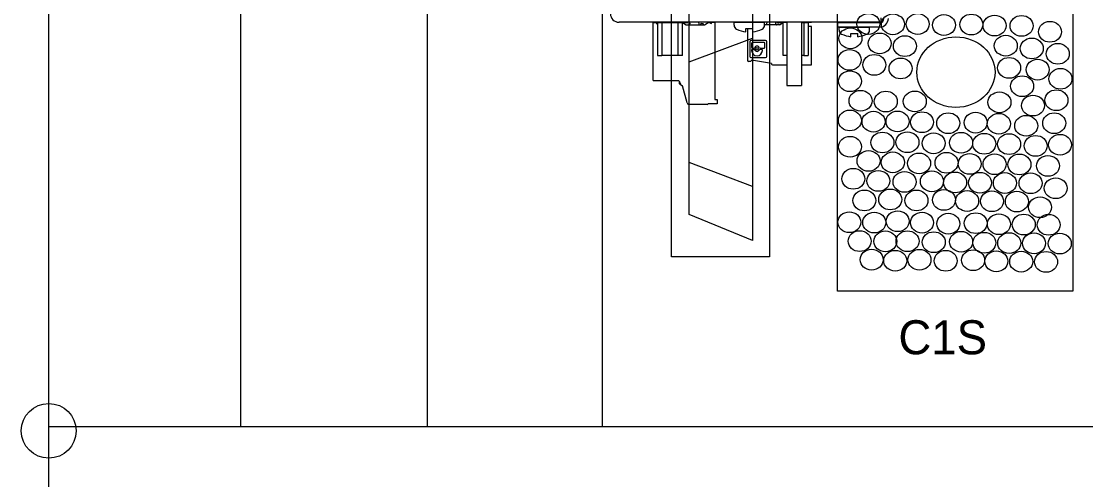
# Model space of a CAD drawing. Extents: x -1681 to 4975, y -177 to 1470.
# Drawn here: x 1966.4 to 2177.4, y 1030.2 to 1121.1 of the extents above; entities that cross this region are included whole.
import ezdxf

# ---------------------------------------------------------------- set-up
doc = ezdxf.new("R2010")
doc.units = 0
for name, color, linetype in [('Level 1', 7, 'Continuous'), ('Level 10', 7, 'Continuous'), ('Level 13', 7, 'Continuous')]:
    doc.layers.add(name, color=color, linetype=linetype)

msp = doc.modelspace()

# ---------------------------------------------------------------- linework, layer by layer
at = {"layer": 'Level 1'}
msp.add_line((1971.85, 352.97), (1971.85, 1232.82), dxfattribs=at)
at = {"layer": 'Level 10'}
for p, q in [((2009.86, 1232.82), (2009.86, 1047.36)), ((2009.86, 1232.82), (2009.86, 1040.7)), ((2046.88, 1232.82), (2046.88, 1040.7)), ((2081.53, 1232.82), (2081.53, 1040.7)), ((2128.16, 1067.58), (2128.16, 1151.13)), ((2174.81, 1151.13), (2174.81, 1067.58)), ((2095.26, 1118), (2095.26, 1130.97)), ((2114.69, 1130.97), (2114.69, 1074.41)), ((2095.26, 1074.41), (2095.26, 1118)), ((2114.69, 1074.41), (2095.26, 1074.41)), ((2174.81, 1067.58), (2128.16, 1067.58))]:
    msp.add_line(p, q, dxfattribs=at)
for points in [[(1971.85, 1232.82), (2462.38, 1232.82), (2462.38, 1040.65), (1971.85, 1040.65)], [(2111.36, 1128.42), (2111.32, 1077.62), (2098.8, 1082.83), (2098.8, 1123.02)], [(2111.36, 1117.77), (2111.32, 1088.35), (2098.8, 1093.13), (2098.8, 1113.1)], [(2111.36, 1117.77), (2111.32, 1088.35), (2098.8, 1093.13), (2098.8, 1113.1)]]:
    msp.add_lwpolyline(points, close=True, dxfattribs=at)
msp.add_circle((1971.85, 1039.89), 5.43, dxfattribs=at)
for centre, major_axis in [((2134.3, 1120.59), (2.28, 0)), ((2139.16, 1120.52), (2.28, 0)), ((2144.08, 1120.58), (2.28, 0)), ((2149.28, 1120.38), (2.28, 0)), ((2154.71, 1120.48), (2.28, 0)), ((2159.31, 1120.27), (2.28, 0)), ((2164.66, 1120.21), (2.28, 0)), ((2170.29, 1119.04), (2.28, 0)), ((2130.75, 1117.75), (2.28, 0)), ((2136.54, 1116.74), (2.28, 0)), ((2141.54, 1116.2), (2.28, 0)), ((2161.54, 1116.28), (2.28, 0)), ((2151.66, 1111.03), (7.75, 0)), ((2166.69, 1115.73), (2.28, 0)), ((2171.85, 1114.67), (2.28, 0)), ((2130.58, 1113.46), (2.28, 0)), ((2135.48, 1112.48), (2.28, 0)), ((2162.19, 1111.89), (2.28, 0)), ((2140.69, 1111.76), (2.28, 0)), ((2167.85, 1111.53), (2.28, 0)), ((2130.65, 1109.23), (2.28, 0)), ((2164.78, 1108.25), (2.28, 0)), ((2172.38, 1109.71), (2.28, 0)), ((2132.75, 1105.36), (2.28, 0)), ((2137.76, 1105.21), (2.28, 0)), ((2143.51, 1105.23), (2.28, 0)), ((2160.28, 1105.05), (2.28, 0)), ((2166.93, 1104.4), (2.28, 0)), ((2171.57, 1105.47), (2.28, 0)), ((2130.63, 1101.45), (2.28, 0)), ((2135.32, 1101.21), (2.28, 0)), ((2140.08, 1101.26), (2.28, 0)), ((2144.93, 1101.11), (2.28, 0)), ((2150.13, 1100.91), (2.28, 0)), ((2155.56, 1101.02), (2.28, 0)), ((2160.16, 1100.8), (2.28, 0)), ((2165.58, 1100.4), (2.28, 0)), ((2171.13, 1100.91), (2.28, 0)), ((2137.09, 1097.08), (2.28, 0)), ((2142.04, 1097.13), (2.28, 0)), ((2130.67, 1096.24), (2.28, 0)), ((2147.24, 1096.92), (2.28, 0)), ((2152.68, 1097.03), (2.28, 0)), ((2157.27, 1096.82), (2.28, 0)), ((2162.2, 1096.76), (2.28, 0)), ((2167.45, 1096.41), (2.28, 0)), ((2172.29, 1096.64), (2.28, 0)), ((2134.33, 1093.42), (2.28, 0)), ((2139.15, 1093.14), (2.28, 0)), ((2144.35, 1092.94), (2.28, 0)), ((2149.79, 1093.05), (2.28, 0)), ((2154.38, 1092.83), (2.28, 0)), ((2159.31, 1092.77), (2.28, 0)), ((2164.24, 1092.72), (2.28, 0)), ((2169.9, 1092.44), (2.28, 0)), ((2131.31, 1089.88), (2.28, 0)), ((2136.27, 1089.46), (2.28, 0)), ((2141.47, 1089.26), (2.28, 0)), ((2146.9, 1089.37), (2.28, 0)), ((2151.49, 1089.15), (2.28, 0)), ((2156.42, 1089.1), (2.28, 0)), ((2161.35, 1089.04), (2.28, 0)), ((2166.45, 1088.99), (2.28, 0)), ((2171.43, 1088), (2.28, 0)), ((2133.51, 1085.58), (2.28, 0)), ((2138.64, 1085.78), (2.28, 0)), ((2143.84, 1085.58), (2.28, 0)), ((2149.28, 1085.69), (2.28, 0)), ((2153.87, 1085.47), (2.28, 0)), ((2158.8, 1085.42), (2.28, 0)), ((2163.73, 1085.36), (2.28, 0)), ((2168.33, 1084.23), (2.28, 0)), ((2130.53, 1081.26), (2.28, 0)), ((2135.46, 1081.2), (2.28, 0)), ((2140.12, 1081.46), (2.28, 0)), ((2144.94, 1081.18), (2.28, 0)), ((2150.14, 1080.98), (2.28, 0)), ((2155.58, 1081.08), (2.28, 0)), ((2160.17, 1080.87), (2.28, 0)), ((2165.1, 1080.81), (2.28, 0)), ((2170.03, 1080.76), (2.28, 0)), ((2132.58, 1077.52), (2.28, 0)), ((2137.67, 1077.47), (2.28, 0)), ((2142.06, 1077.5), (2.28, 0)), ((2147.26, 1077.3), (2.28, 0)), ((2152.69, 1077.4), (2.28, 0)), ((2157.28, 1077.19), (2.28, 0)), ((2162.21, 1077.13), (2.28, 0)), ((2167.14, 1077.08), (2.28, 0)), ((2172.24, 1077.03), (2.28, 0)), ((2134.95, 1073.84), (2.28, 0)), ((2139.63, 1073.63), (2.28, 0)), ((2144.43, 1073.82), (2.28, 0)), ((2149.63, 1073.62), (2.28, 0)), ((2155.07, 1073.73), (2.28, 0)), ((2159.66, 1073.51), (2.28, 0)), ((2164.59, 1073.45), (2.28, 0)), ((2169.52, 1073.4), (2.28, 0))]:
    msp.add_ellipse(centre, major_axis=major_axis, ratio=0.9025, dxfattribs=at)
at = {"layer": 'Level 13'}
for p, q in [((2136.78, 1120.93), (2084.89, 1120.93)), ((2091.67, 1120.93), (2091.67, 1120.85)), ((2091.67, 1120.85), (2098.53, 1120.85)), ((2091.67, 1109.35), (2091.67, 1120.85)), ((2092.16, 1120.85), (2091.67, 1120.85)), ((2092.16, 1120.85), (2092.43, 1120.58)), ((2092.43, 1120.58), (2092.43, 1120.85)), ((2092.51, 1120.85), (2092.43, 1120.85)), ((2092.51, 1120.85), (2092.51, 1120.93)), ((2092.53, 1120.85), (2092.51, 1120.85)), ((2092.53, 1120.85), (2092.53, 1114.34)), ((2092.53, 1120.85), (2093.28, 1120.85)), ((2093.28, 1120.93), (2093.28, 1120.85)), ((2093.28, 1120.85), (2093.38, 1120.85)), ((2093.38, 1120.85), (2093.91, 1120.85)), ((2093.38, 1120.85), (2093.38, 1114.34)), ((2093.91, 1120.85), (2093.91, 1120.93)), ((2093.91, 1120.85), (2096.03, 1120.85)), ((2096.03, 1120.85), (2096.03, 1120.93)), ((2096.03, 1120.85), (2096.59, 1120.85)), ((2096.59, 1114.34), (2096.59, 1120.85)), ((2097.44, 1120.85), (2096.59, 1120.85)), ((2097.44, 1120.93), (2097.44, 1120.85)), ((2097.44, 1114.34), (2097.44, 1120.85)), ((2097.44, 1120.85), (2098.17, 1120.43)), ((2098.17, 1120.43), (2098.71, 1120.43)), ((2098.55, 1120.93), (2098.53, 1120.85)), ((2098.71, 1120.43), (2100.95, 1120.43)), ((2098.96, 1120.69), (2098.95, 1120.93)), ((2100.63, 1120.93), (2100.7, 1120.63)), ((2100.95, 1120.43), (2101.7, 1120.43)), ((2101.7, 1120.43), (2101.81, 1120.43)), ((2101.81, 1120.43), (2102.54, 1120.85)), ((2102.54, 1120.85), (2103.05, 1120.85)), ((2103.05, 1120.63), (2103.35, 1120.92)), ((2103.05, 1120.85), (2103.05, 1120.63)), ((2103.35, 1120.92), (2103.85, 1120.92)), ((2103.85, 1120.92), (2103.85, 1105.63)), ((2107.7, 1120.34), (2107.7, 1120.93)), ((2107.7, 1120.93), (2113.72, 1120.93)), ((2113.72, 1120.34), (2113.72, 1120.93)), ((2113.72, 1120.39), (2113.87, 1120.43)), ((2113.87, 1120.43), (2113.99, 1120.46)), ((2113.87, 1120.43), (2113.87, 1120.43)), ((2116.17, 1120.43), (2113.87, 1120.43)), ((2114.18, 1120.65), (2114.24, 1120.93)), ((2115.92, 1120.93), (2115.91, 1120.7)), ((2116.7, 1120.43), (2116.17, 1120.43)), ((2116.18, 1120.93), (2116.21, 1120.85)), ((2116.9, 1120.85), (2116.21, 1120.85)), ((2116.59, 1120.85), (2117.44, 1120.85)), ((2116.7, 1120.43), (2117.44, 1120.85)), ((2118.11, 1120.85), (2116.9, 1120.85)), ((2117.44, 1120.93), (2117.44, 1120.85)), ((2117.44, 1114.34), (2117.44, 1120.85)), ((2118.11, 1120.85), (2117.44, 1120.85)), ((2118.11, 1120.93), (2118.11, 1108.36)), ((2121.08, 1120.93), (2121.08, 1108.36)), ((2121.9, 1120.85), (2121.08, 1120.85)), ((2121.08, 1120.85), (2121.5, 1120.85)), ((2121.5, 1120.85), (2121.5, 1114.34)), ((2121.5, 1120.85), (2121.6, 1120.85)), ((2121.6, 1120.85), (2121.6, 1120.93)), ((2121.6, 1120.85), (2122.34, 1120.85)), ((2122.58, 1120.85), (2121.9, 1120.85)), ((2122.34, 1120.85), (2122.37, 1120.85)), ((2122.34, 1120.85), (2122.34, 1120.12)), ((2122.37, 1120.93), (2122.37, 1120.85)), ((2123.06, 1120.85), (2122.58, 1120.85)), ((2123.06, 1120.93), (2123.06, 1120.85)), ((2128.16, 1120.83), (2128.16, 1119.97)), ((2136.54, 1120.83), (2128.16, 1120.83)), ((2136.78, 1121.79), (2136.78, 1120.93)), ((2110.04, 1119.04), (2110.04, 1119.67)), ((2110.04, 1119.67), (2111.38, 1119.67)), ((2110.37, 1119.61), (2110.37, 1113.33)), ((2111.38, 1119.04), (2111.38, 1119.67)), ((2122.34, 1120.12), (2122.34, 1114.34)), ((2123.06, 1120.12), (2122.34, 1120.12)), ((2123.06, 1112.48), (2123.06, 1120.12)), ((2136.54, 1119.97), (2128.16, 1119.97)), ((2128.51, 1119.37), (2128.51, 1119.97)), ((2128.51, 1119.97), (2134.53, 1119.97)), ((2130.85, 1118.07), (2130.85, 1118.7)), ((2130.85, 1118.7), (2132.19, 1118.7)), ((2132.19, 1118.07), (2132.19, 1118.7)), ((2134.53, 1119.37), (2134.53, 1119.97)), ((2110.79, 1117.06), (2110.79, 1114.15)), ((2113.94, 1117.3), (2111.03, 1117.3)), ((2111.16, 1116.74), (2111.16, 1115.97)), ((2113.63, 1116.92), (2111.34, 1116.92)), ((2113.81, 1115.97), (2113.81, 1116.74)), ((2114.18, 1114.15), (2114.18, 1117.06)), ((2092.53, 1114.34), (2093.38, 1114.34)), ((2096.59, 1114.34), (2093.38, 1114.34)), ((2097.44, 1114.34), (2096.59, 1114.34)), ((2111.03, 1113.92), (2113.94, 1113.92)), ((2111.16, 1115.37), (2111.16, 1115.35)), ((2111.34, 1115.8), (2111.61, 1115.8)), ((2111.61, 1115.55), (2111.34, 1115.55)), ((2112.86, 1115.8), (2113.63, 1115.8)), ((2113.13, 1115.55), (2112.86, 1115.55)), ((2113.3, 1115.35), (2113.3, 1115.37)), ((2118.11, 1114.34), (2117.44, 1114.34)), ((2121.5, 1114.34), (2121.08, 1114.34)), ((2121.5, 1114.34), (2122.34, 1114.34)), ((2111, 1113.14), (2110.53, 1113.16)), ((2111.17, 1113.43), (2111, 1113.14)), ((2115.11, 1112.73), (2111.17, 1113.43)), ((2115.11, 1112.73), (2115.11, 1112.65)), ((2115.28, 1112.48), (2118.11, 1112.48)), ((2121.08, 1112.48), (2123.06, 1112.48)), ((2091.67, 1109.35), (2096.72, 1109.35)), ((2096.72, 1109.35), (2096.8, 1109.19)), ((2096.8, 1109.19), (2096.91, 1108.99)), ((2096.8, 1109.19), (2096.8, 1108.93)), ((2096.8, 1108.93), (2096.91, 1108.99)), ((2096.91, 1108.99), (2097.16, 1108.52)), ((2097.16, 1108.52), (2097.21, 1108.42)), ((2097.49, 1108.33), (2097.36, 1108.33)), ((2098.4, 1104.92), (2097.49, 1108.33)), ((2118.11, 1108.36), (2121.08, 1108.36)), ((2103.85, 1105.63), (2104.36, 1105.63)), ((2104.36, 1105.63), (2104.36, 1104.78)), ((2102.37, 1104.61), (2098.81, 1104.61)), ((2104.36, 1104.78), (2102.54, 1104.78))]:
    msp.add_line(p, q, dxfattribs=at)
msp.add_circle((2112.23, 1115.67), 0.258, dxfattribs=at)
for centre, radius, start, end in [((2084.89, 1122.65), 1.72, 180, 270), ((2098.71, 1120.68), 0.254, 270, 0.2016), ((2100.95, 1120.68), 0.254, 192.95, 265.9746), ((2101.32, 1120.26), 0.423, 23.5782, 156.3293), ((2100.95, 1120.68), 0.254, 265.9746, 270), ((2108.56, 1120.34), 0.86, 180, 244.7468), ((2112.86, 1120.34), 0.86, 295.2532, 0), ((2113.93, 1120.71), 0.254, 282.7335, 347.05), ((2116.17, 1120.68), 0.254, 177.5, 270), ((2116.17, 1120.68), 0.254, 270, 0), ((2116.59, 1120.68), 0.169, 90, 180), ((2136.54, 1121.69), 0.86, 270, 0), ((2136.54, 1121.69), 1.72, 270, 0), ((2110.71, 1124.9), 5.9, 244.7468, 263.4607), ((2110.88, 1119.61), 0.508, 173.1341, 180), ((2110.71, 1124.9), 5.9, 276.5393, 295.2532), ((2129.37, 1119.37), 0.86, 180, 244.7468), ((2131.52, 1123.93), 5.9, 244.7468, 263.4607), ((2131.52, 1123.93), 5.9, 276.5393, 295.2532), ((2133.67, 1119.37), 0.86, 295.2532, 0), ((2111.03, 1117.06), 0.238, 90, 180), ((2111.34, 1116.74), 0.178, 90, 180), ((2112.23, 1115.67), 0.515, 25.8849, 154.1151), ((2113.63, 1116.74), 0.178, 0, 90), ((2113.94, 1117.06), 0.238, 0, 90), ((2111.03, 1114.15), 0.238, 180, 270), ((2111.34, 1115.97), 0.178, 180, 270), ((2111.34, 1115.37), 0.178, 90, 180), ((2112.23, 1115.35), 1.07, 180, 0), ((2111.61, 1115.97), 0.178, 270, 334.1151), ((2111.61, 1115.37), 0.178, 25.8849, 90), ((2112.23, 1115.67), 0.515, 205.8849, 334.1151), ((2112.86, 1115.97), 0.178, 205.8849, 270), ((2112.86, 1115.37), 0.178, 90, 154.1151), ((2113.13, 1115.37), 0.178, 0, 90), ((2113.63, 1115.97), 0.178, 270, 0), ((2113.94, 1114.15), 0.238, 270, 0), ((2110.54, 1113.33), 0.169, 180, 267.5), ((2115.28, 1112.65), 0.169, 180, 270), ((2097.23, 1108.93), 0.423, 180, 260.9209), ((2097.36, 1108.5), 0.169, 207.7585, 270), ((2098.81, 1105.03), 0.423, 195, 270), ((2102.37, 1104.78), 0.169, 270, 0)]:
    msp.add_arc(centre, radius, start, end, dxfattribs=at)

# ---------------------------------------------------------------- texts
at = {"layer": 'Level 10'}
msp.add_text('C1S', height=6.75, dxfattribs=at).set_placement((2140.26, 1055.07))

doc.saveas('drawing.dxf')
